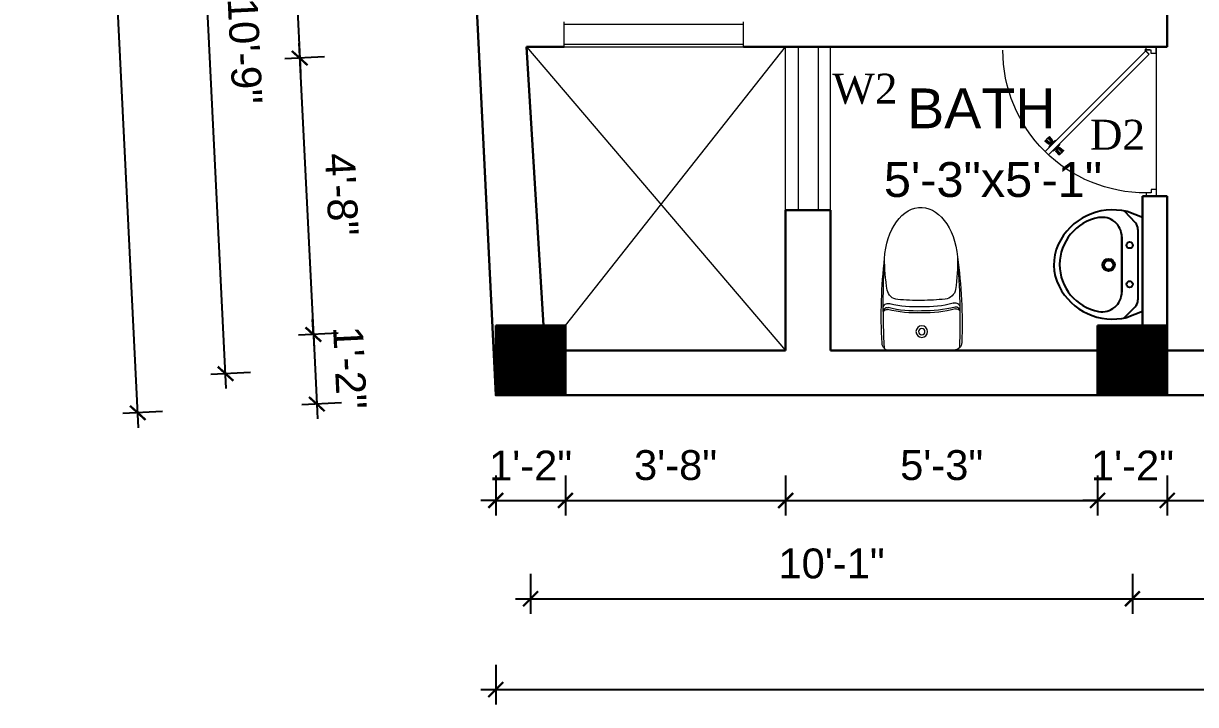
# Model space of a CAD drawing. Header units: inches. Extents: x -4737 to 13205, y 2479 to 13285.
# Drawn here: x 3381 to 3616.5, y 10664.3 to 10801.2 of the extents above; entities that cross this region are included whole.
import ezdxf

# ---------------------------------------------------------------- set-up
doc = ezdxf.new("R2010")
doc.units = ezdxf.units.IN
doc.header["$MEASUREMENT"] = 0
for name, color, linetype, lineweight in [('A-FURN', 9, 'Continuous', 5), ('hatch-.09', 8, 'Continuous', 9), ('Label', 7, 'Continuous', 13), ('ns_DIMS', 1, 'Continuous', 0), ('ns_TEXT', 7, 'Continuous', 13), ('PUERTAS', 7, 'Continuous', 9), ('Text', 7, 'Continuous', 13), ('WALL', 12, 'Continuous', 30), ('wall2', 1, 'Continuous', 15), ('windoow', 4, 'Continuous', 5)]:
    doc.layers.add(name, color=color, linetype=linetype, lineweight=lineweight)
doc.layers.add('furniture', color=253, linetype='Continuous')
doc.styles.add('arial 1000', font='arial.ttf')
doc.styles.add('dim', font='arial.ttf', dxfattribs={"height": 7})
doc.styles.get("Standard").update_dxf_attribs({"font": 'arial.ttf'})
doc.dimstyles.new("1-8'", dxfattribs={"dimtxt": 6, "dimasz": 3, "dimexe": 3, "dimexo": 6, "dimgap": 4, "dimtad": 1, "dimdec": 0, "dimzin": 0, "dimdsep": 46, "dimlunit": 4, "dimtxsty": 'arial 1000', "dimblk": 'ARCHTICK', "dimcen": 8, "dimdle": 3, "dimclrt": 7, "dimazin": 0, "dimtfac": 1, "dimtdec": 0, "dimtix": 1, "dimtmove": 2, "dimatfit": 3, "dimfxl": 5, "dimfxlon": 1, "dimarcsym": 0})

# ---------------------------------------------------------------- blocks, each defined once
blk = doc.blocks.new('2ft6in')
at = {"layer": 'PUERTAS', "color": 2}
for p, q in [((0.84, 2.1), (21.02, 22.28)), ((21.71, 21.6), (1.47, 1.37)), ((18.33, 21.76), (18.31, 21.77)), ((21.71, 21.6), (21.02, 22.28)), ((21.18, 18.9), (21.2, 18.89)), ((0, 2), (0, 0)), ((0.6, 2), (0, 2)), ((1.33, 0), (0, 0)), ((0.6, 1.26), (0.6, 2.04)), ((0.67, 1.26), (0.6, 1.26)), ((0.67, 1.26), (0.67, 2.01)), ((0.67, 1), (0.67, 1.26)), ((1.33, 1), (0.67, 1)), ((1.31, 1.53), (0.79, 2.06)), ((1.36, 1.58), (0.81, 2.12)), ((1.36, 1.58), (1.31, 1.53)), ((1.47, 1.37), (1.31, 1.53)), ((1.33, 0), (1.33, 1)), ((28.67, 0), (28.67, 1)), ((28.67, 1), (29.33, 1)), ((28.67, 0), (30, 0)), ((29.33, 1), (29.33, 2)), ((29.33, 2), (30, 2)), ((30, 0), (30, 2))]:
    blk.add_line(p, q, dxfattribs=at)
at = {"layer": 'PUERTAS', "color": 8}
for p, q in [((18.81, 20.78), (18.04, 21.4)), ((18.86, 20.83), (18.08, 21.46)), ((18.95, 20.92), (18.2, 21.58)), ((18.44, 21.9), (18.31, 21.77)), ((19.07, 21.03), (18.34, 21.72)), ((18.44, 21.9), (18.56, 22.02)), ((18.58, 22.01), (18.56, 22.02)), ((19.3, 21.26), (18.61, 22)), ((19.42, 21.38), (18.75, 22.14)), ((19.51, 21.48), (18.88, 22.26)), ((19.55, 21.53), (18.93, 22.3)), ((19.47, 21.15), (19.38, 21.24)), ((19.51, 21.19), (19.42, 21.28)), ((19.53, 21.21), (19.44, 21.3)), ((19.89, 21.24), (19.58, 21.08)), ((20.07, 21.42), (19.64, 21.15)), ((18.91, 20.27), (19.19, 20.69)), ((19.13, 20.8), (19.03, 20.9)), ((19.15, 20.82), (19.05, 20.92)), ((19.09, 20.44), (19.25, 20.76)), ((19.19, 20.87), (19.1, 20.96)), ((19.25, 20.93), (19.16, 21.02)), ((19.28, 20.63), (19.32, 20.83)), ((19.4, 21.08), (19.31, 21.17)), ((19.43, 20.78), (19.4, 20.9)), ((19.55, 20.91), (19.43, 20.94)), ((19.7, 21.06), (19.51, 21.01)), ((19.69, 19.49), (20.12, 19.76)), ((19.87, 19.67), (20.18, 19.83)), ((20.06, 19.85), (20.25, 19.9)), ((20.21, 20), (20.33, 19.97)), ((20.21, 19.38), (20.83, 18.61)), ((20.23, 19.7), (20.32, 19.61)), ((20.25, 19.72), (20.34, 19.63)), ((20.25, 19.43), (20.88, 18.65)), ((20.29, 19.76), (20.38, 19.67)), ((20.33, 20.13), (20.36, 20.01)), ((20.34, 19.53), (21, 18.77)), ((20.36, 19.83), (20.45, 19.74)), ((20.48, 20.28), (20.44, 20.08)), ((20.46, 19.64), (21.14, 18.91)), ((20.5, 19.98), (20.6, 19.89)), ((20.67, 20.47), (20.51, 20.15)), ((20.85, 20.64), (20.57, 20.22)), ((20.57, 20.04), (20.66, 19.95)), ((20.61, 20.09), (20.7, 19.99)), ((20.63, 20.11), (20.72, 20.01)), ((20.69, 19.87), (21.42, 19.19)), ((20.81, 19.99), (21.56, 19.33)), ((20.9, 20.08), (21.68, 19.45)), ((20.95, 20.13), (21.72, 19.51)), ((21.32, 19.01), (21.2, 18.89)), ((21.32, 19.01), (21.44, 19.14)), ((21.43, 19.15), (21.44, 19.14)), ((0, 0), (30, 0))]:
    blk.add_line(p, q, dxfattribs=at)
at = {"layer": 'PUERTAS', "color": 1}
for p, q in [((18.06, 21.44), (18.48, 21.86)), ((18.74, 20.79), (18.06, 21.34)), ((18.08, 21.51), (18.45, 21.88)), ((18.11, 21.49), (18.08, 21.51)), ((18.82, 22.25), (18.45, 21.88)), ((18.9, 22.28), (18.48, 21.86)), ((18.84, 22.23), (18.82, 22.25)), ((19.54, 21.59), (18.99, 22.27)), ((19.54, 21.5), (19.18, 21.15)), ((19.45, 21.31), (19.24, 21.1)), ((19.55, 21.22), (19.33, 21.01)), ((19.45, 21.41), (19.45, 21.41)), ((19.54, 21.22), (19.45, 21.31)), ((19.64, 21.23), (19.64, 21.23)), ((19.74, 21.24), (19.73, 21.23)), ((20.12, 21.49), (19.74, 21.24)), ((20.22, 21.48), (20.22, 21.49)), ((18.83, 20.8), (19.18, 21.15)), ((18.84, 20.21), (19.1, 20.6)), ((18.85, 20.11), (18.84, 20.12)), ((18.92, 20.89), (18.93, 20.88)), ((19.02, 20.88), (19.24, 21.1)), ((19.12, 20.8), (19.03, 20.89)), ((19.1, 20.7), (19.11, 20.69)), ((19.1, 20.6), (19.1, 20.6)), ((19.11, 20.79), (19.33, 21.01)), ((19.53, 19.43), (19.54, 19.42)), ((19.64, 19.42), (20.02, 19.67)), ((20.02, 19.67), (20.03, 19.68)), ((20.12, 19.68), (20.12, 19.68)), ((20.21, 19.69), (20.43, 19.9)), ((20.22, 19.41), (20.57, 19.76)), ((20.22, 19.69), (20.31, 19.6)), ((20.22, 19.32), (20.76, 18.64)), ((20.31, 19.6), (20.52, 19.81)), ((20.31, 19.5), (20.31, 19.5)), ((20.65, 20.12), (20.43, 19.9)), ((20.74, 20.03), (20.52, 19.81)), ((20.93, 20.11), (20.57, 19.76)), ((20.64, 20.11), (20.73, 20.02)), ((20.66, 20.31), (20.65, 20.31)), ((20.65, 20.21), (20.65, 20.22)), ((20.91, 20.7), (20.66, 20.31)), ((20.84, 20.02), (20.83, 20.03)), ((20.86, 18.63), (21.28, 19.05)), ((20.91, 20.8), (20.91, 20.79)), ((20.94, 18.66), (21.31, 19.03)), ((21.02, 20.12), (21.7, 19.57)), ((21.7, 19.47), (21.28, 19.05)), ((21.67, 19.4), (21.31, 19.03)), ((21.65, 19.42), (21.67, 19.4)), ((20.91, 18.68), (20.94, 18.66))]:
    blk.add_line(p, q, dxfattribs=at)
at = {"layer": 'PUERTAS', "color": 2}
for radius in [0.129, 0.0627]:
    blk.add_circle((0.68, 2.14), radius, dxfattribs=at)
at = {"layer": 'PUERTAS', "color": 8}
blk.add_arc((0.68, 2.14), 28.65, 359.7285, 90.0333, dxfattribs=at)
at = {"layer": 'PUERTAS', "color": 1}
for centre, start, end in [((18.94, 22.23), 38.9236, 135), ((19.4, 21.36), 315, 45), ((19.49, 21.55), 315, 38.9236), ((19.6, 21.18), 50.2572, 135), ((19.68, 21.28), 230.2572, 315), ((20.17, 21.44), 45, 135), ((18.78, 20.84), 231.0764, 315), ((18.89, 20.16), 135, 225), ((18.97, 20.93), 225, 315), ((19.16, 20.74), 135, 219.7428), ((19.06, 20.65), 315, 39.7428), ((19.59, 19.47), 225, 315), ((20.07, 19.63), 50.2572, 135), ((20.16, 19.73), 230.2572, 315), ((20.27, 19.36), 135, 218.9236), ((20.35, 19.55), 135, 225), ((20.7, 20.26), 135, 219.7428), ((20.6, 20.17), 315, 39.7428), ((20.78, 19.98), 45, 135), ((20.87, 20.75), 315, 45), ((20.98, 20.07), 51.0764, 135), ((21.65, 19.52), 315, 51.0764), ((20.82, 18.68), 218.9236, 315)]:
    blk.add_arc(centre, 0.0667, start, end, dxfattribs=at)
blk = doc.blocks.new('*U32')
at = {"color": 3}
blk.add_blockref('2ft6in', (0, 0), dxfattribs=at)
blk = doc.blocks.new('A$C2BC6131C')
at = {"layer": 'A-FURN', "color": 8}
for p in [(0, 163.5), (0, -163.5)]:
    blk.add_line(p, (0, 0), dxfattribs=at)
for radius in [29.6, 16.1]:
    blk.add_circle((95.9, 0), radius, dxfattribs=at)
for centre, radius, start, end in [((40, 163.5), 40, 92.59988, 180), ((197, -4116.4), 4311.6, 86.30057, 92.47118), ((155.1, -2371.3), 2577.4, 82.86641, 92.59988), ((201.9, 176.4), 18.8, 342.35932, 95.93155), ((192.7, 178.4), 18.2, 343.38126, 66.47238), ((217.8, 172), 24.1, 332.20328, 71.94045), ((468.5, -913.5), 1099.7, 89.65189, 98.29697), ((793.4, 23.7), 602, 165.61847, 182.25332), ((793.4, 23.7), 592, 165.61847, 182.25332), ((773.9, 23.7), 552, 165.61847, 182.45753), ((1633.1, -8.2), 1378.2, 174.60795, 179.65911), ((320.7, 115.7), 60, 100.47011, 174.60795), ((1633.1, 8.2), 1378.2, 180.34089, 185.39205), ((793.4, -23.7), 602, 177.74668, 194.38153), ((793.4, -23.7), 592, 177.74668, 194.38153), ((773.9, -23.7), 552, 177.54247, 194.38153), ((40, -163.5), 40, 180, 267.40012), ((201.9, -176.4), 18.8, 264.06845, 17.64068), ((192.7, -178.4), 18.2, 293.52762, 16.61874), ((217.8, -172), 24.1, 288.05955, 27.79672), ((320.7, -115.7), 60, 185.39205, 259.52989), ((468.5, 913.5), 1099.7, 261.70303, 270.34811), ((197, 4116.4), 4311.6, 267.52882, 273.69943), ((155.1, 2371.3), 2577.4, 267.40012, 277.13359)]:
    blk.add_arc(centre, radius, start, end, dxfattribs=at)
blk.add_ellipse((440.7, 0), major_axis=(-289.3, 0), ratio=0.648116, start_param=1.570796, end_param=4.592942, dxfattribs=at)
blk = doc.blocks.new('A$C2C8E2855')
at = {"color": 3}
for p, q in [((49.5, -117.7), (20, -196.2)), ((530.2, -117.7), (49.5, -117.7)), ((52.4, -117.7), (529.2, -117.7)), ((530.2, -117.7), (559.7, -196.2)), ((76.7, -153.7), (18.7, -208.2)), ((110.9, -140.2), (470.9, -140.2)), ((506.5, -155.1), (563.4, -212.8)), ((149.1, -222.9), (431, -222.9)), ((431, -222.9), (149.1, -222.9))]:
    blk.add_line(p, q, dxfattribs=at)
for centre, radius in [((190.8, -182.7), 16.3), ((390.8, -182.7), 16.3), ((292.2, -290.1), 31.6), ((292.2, -290.1), 23)]:
    blk.add_circle(centre, radius, dxfattribs=at)
for centre, radius, start, end in [((110.9, -190.2), 50, 90, 133.18096), ((470.9, -190.2), 50, 44.56072, 90), ((318.3, -269.6), 307.1, 166.17513, 244.72963), ((149.1, -322.9), 100, 90, 190.56023), ((261.4, -269.6), 307.1, 297.06391, 13.82487), ((431, -322.9), 100, 349.43977, 90), ((290.1, -296.6), 243.4, 190.56023, 349.43977), ((289.7, -319.1), 250.2, 245.80711, 296.46282), ((318.3, -269.6), 307.1, 266.58899, 266.59358)]:
    blk.add_arc(centre, radius, start, end, dxfattribs=at)
at = {"color": 3, "width": 0.8, "flags": 9}
for tag in ['XSIZE', 'YSIZE']:
    blk.add_attdef(tag, (289.9, -117.7), '', height=0.5, dxfattribs=at)
blk = doc.blocks.new('_ArchTick')
at = {"color": 0, "const_width": 0.15}
blk.add_lwpolyline([(-0.5, -0.5), (0.5, 0.5)], dxfattribs=at)
blk = doc.blocks.new('*D255')
at = {"layer": 'Defpoints', "color": 0, "transparency": 16777216}
for p in [(3475.89, 10726.48), (3489.89, 10726.48), (3489.89, 10705.34)]:
    blk.add_point(p, dxfattribs=at)
at = {"layer": 'ns_DIMS', "color": 0, "lineweight": -2, "transparency": 16777216}
for p, q in [((3475.89, 10710.34), (3475.89, 10702.34)), ((3489.89, 10710.34), (3489.89, 10702.34)), ((3475.89, 10705.34), (3472.89, 10705.34)), ((3475.89, 10705.34), (3489.89, 10705.34)), ((3489.89, 10705.34), (3492.89, 10705.34))]:
    blk.add_line(p, q, dxfattribs=at)
at = {"layer": 'ns_DIMS', "color": 0, "lineweight": -2, "transparency": 16777216, "xscale": 3, "yscale": 3, "zscale": 3}
blk.add_blockref('_ArchTick', (3475.89, 10705.34), dxfattribs=at)
at = {"layer": 'ns_DIMS', "color": 0, "lineweight": -2, "transparency": 16777216, "xscale": 3, "yscale": 3, "zscale": 3, "rotation": 180}
blk.add_blockref('_ArchTick', (3489.89, 10705.34), dxfattribs=at)
at = {"layer": 'ns_DIMS', "color": 7, "transparency": 16777216, "insert": (3482.89, 10712.35), "char_height": 6, "attachment_point": 5, "style": 'arial 1000'}
blk.add_mtext('1\'-2"', dxfattribs=at)
blk = doc.blocks.new('*D256')
at = {"layer": 'Defpoints', "color": 0, "transparency": 16777216}
for p in [(3489.89, 10726.48), (3534.13, 10726.48), (3534.13, 10705.34)]:
    blk.add_point(p, dxfattribs=at)
at = {"layer": 'ns_DIMS', "color": 0, "lineweight": -2, "transparency": 16777216}
for p, q in [((3489.89, 10710.34), (3489.89, 10702.34)), ((3534.13, 10710.34), (3534.13, 10702.34)), ((3486.89, 10705.34), (3537.13, 10705.34))]:
    blk.add_line(p, q, dxfattribs=at)
at = {"layer": 'ns_DIMS', "color": 0, "lineweight": -2, "transparency": 16777216, "xscale": 3, "yscale": 3, "zscale": 3, "rotation": 180}
blk.add_blockref('_ArchTick', (3489.89, 10705.34), dxfattribs=at)
at = {"layer": 'ns_DIMS', "color": 0, "lineweight": -2, "transparency": 16777216, "xscale": 3, "yscale": 3, "zscale": 3}
blk.add_blockref('_ArchTick', (3534.13, 10705.34), dxfattribs=at)
at = {"layer": 'ns_DIMS', "color": 7, "transparency": 16777216, "insert": (3512.01, 10712.4), "char_height": 6, "attachment_point": 5, "style": 'arial 1000'}
blk.add_mtext('3\'-8"', dxfattribs=at)
blk = doc.blocks.new('*D257')
at = {"layer": 'Defpoints', "color": 0, "transparency": 16777216}
for p in [(3534.13, 10726.48), (3596.8, 10726.48), (3596.8, 10705.34)]:
    blk.add_point(p, dxfattribs=at)
at = {"layer": 'ns_DIMS', "color": 0, "lineweight": -2, "transparency": 16777216}
for p, q in [((3534.13, 10710.34), (3534.13, 10702.34)), ((3596.8, 10710.34), (3596.8, 10702.34)), ((3531.13, 10705.34), (3599.8, 10705.34))]:
    blk.add_line(p, q, dxfattribs=at)
at = {"layer": 'ns_DIMS', "color": 0, "lineweight": -2, "transparency": 16777216, "xscale": 3, "yscale": 3, "zscale": 3, "rotation": 180}
blk.add_blockref('_ArchTick', (3534.13, 10705.34), dxfattribs=at)
at = {"layer": 'ns_DIMS', "color": 0, "lineweight": -2, "transparency": 16777216, "xscale": 3, "yscale": 3, "zscale": 3}
blk.add_blockref('_ArchTick', (3596.8, 10705.34), dxfattribs=at)
at = {"layer": 'ns_DIMS', "color": 7, "transparency": 16777216, "insert": (3565.47, 10712.4), "char_height": 6, "attachment_point": 5, "style": 'arial 1000'}
blk.add_mtext('5\'-3"', dxfattribs=at)
blk = doc.blocks.new('*D258')
at = {"layer": 'Defpoints', "color": 0, "transparency": 16777216}
for p in [(3596.8, 10726.48), (3610.8, 10726.48), (3610.8, 10705.34)]:
    blk.add_point(p, dxfattribs=at)
at = {"layer": 'ns_DIMS', "color": 0, "lineweight": -2, "transparency": 16777216}
for p, q in [((3596.8, 10710.34), (3596.8, 10702.34)), ((3610.8, 10710.34), (3610.8, 10702.34)), ((3596.8, 10705.34), (3593.8, 10705.34)), ((3596.8, 10705.34), (3610.8, 10705.34)), ((3610.8, 10705.34), (3613.8, 10705.34))]:
    blk.add_line(p, q, dxfattribs=at)
at = {"layer": 'ns_DIMS', "color": 0, "lineweight": -2, "transparency": 16777216, "xscale": 3, "yscale": 3, "zscale": 3}
blk.add_blockref('_ArchTick', (3596.8, 10705.34), dxfattribs=at)
at = {"layer": 'ns_DIMS', "color": 0, "lineweight": -2, "transparency": 16777216, "xscale": 3, "yscale": 3, "zscale": 3, "rotation": 180}
blk.add_blockref('_ArchTick', (3610.8, 10705.34), dxfattribs=at)
at = {"layer": 'ns_DIMS', "color": 7, "transparency": 16777216, "insert": (3603.8, 10712.35), "char_height": 6, "attachment_point": 5, "style": 'arial 1000'}
blk.add_mtext('1\'-2"', dxfattribs=at)
blk = doc.blocks.new('*D259')
at = {"layer": 'Defpoints', "color": 0, "transparency": 16777216}
for p in [(3610.8, 10726.48), (3772.66, 10726.48), (3772.66, 10705.34)]:
    blk.add_point(p, dxfattribs=at)
at = {"layer": 'ns_DIMS', "color": 0, "lineweight": -2, "transparency": 16777216}
for p, q in [((3610.8, 10710.34), (3610.8, 10702.34)), ((3772.66, 10710.34), (3772.66, 10702.34)), ((3607.8, 10705.34), (3775.66, 10705.34))]:
    blk.add_line(p, q, dxfattribs=at)
at = {"layer": 'ns_DIMS', "color": 0, "lineweight": -2, "transparency": 16777216, "xscale": 3, "yscale": 3, "zscale": 3, "rotation": 180}
blk.add_blockref('_ArchTick', (3610.8, 10705.34), dxfattribs=at)
at = {"layer": 'ns_DIMS', "color": 0, "lineweight": -2, "transparency": 16777216, "xscale": 3, "yscale": 3, "zscale": 3}
blk.add_blockref('_ArchTick', (3772.66, 10705.34), dxfattribs=at)
at = {"layer": 'ns_DIMS', "color": 7, "transparency": 16777216, "insert": (3691.73, 10712.4), "char_height": 6, "attachment_point": 5, "style": 'arial 1000'}
blk.add_mtext('13\'-6"', dxfattribs=at)
blk = doc.blocks.new('*D261')
at = {"layer": 'Defpoints', "color": 0, "transparency": 16777216}
for p in [(3482.89, 10726.48), (3603.8, 10726.48), (3603.8, 10685.58)]:
    blk.add_point(p, dxfattribs=at)
at = {"layer": 'ns_DIMS', "color": 0, "lineweight": -2, "transparency": 16777216}
for p, q in [((3482.89, 10690.58), (3482.89, 10682.58)), ((3603.8, 10690.58), (3603.8, 10682.58)), ((3479.89, 10685.58), (3606.8, 10685.58))]:
    blk.add_line(p, q, dxfattribs=at)
at = {"layer": 'ns_DIMS', "color": 0, "lineweight": -2, "transparency": 16777216, "xscale": 3, "yscale": 3, "zscale": 3, "rotation": 180}
blk.add_blockref('_ArchTick', (3482.89, 10685.58), dxfattribs=at)
at = {"layer": 'ns_DIMS', "color": 0, "lineweight": -2, "transparency": 16777216, "xscale": 3, "yscale": 3, "zscale": 3}
blk.add_blockref('_ArchTick', (3603.8, 10685.58), dxfattribs=at)
at = {"layer": 'ns_DIMS', "color": 7, "transparency": 16777216, "insert": (3543.35, 10692.64), "char_height": 6, "attachment_point": 5, "style": 'arial 1000'}
blk.add_mtext('10\'-1"', dxfattribs=at)
blk = doc.blocks.new('*D262')
at = {"layer": 'Defpoints', "color": 0, "transparency": 16777216}
for p in [(3603.8, 10726.48), (3781.35, 10726.48), (3781.35, 10685.58)]:
    blk.add_point(p, dxfattribs=at)
at = {"layer": 'ns_DIMS', "color": 0, "lineweight": -2, "transparency": 16777216}
for p, q in [((3603.8, 10690.58), (3603.8, 10682.58)), ((3781.35, 10690.58), (3781.35, 10682.58)), ((3600.8, 10685.58), (3784.35, 10685.58))]:
    blk.add_line(p, q, dxfattribs=at)
at = {"layer": 'ns_DIMS', "color": 0, "lineweight": -2, "transparency": 16777216, "xscale": 3, "yscale": 3, "zscale": 3, "rotation": 180}
blk.add_blockref('_ArchTick', (3603.8, 10685.58), dxfattribs=at)
at = {"layer": 'ns_DIMS', "color": 0, "lineweight": -2, "transparency": 16777216, "xscale": 3, "yscale": 3, "zscale": 3}
blk.add_blockref('_ArchTick', (3781.35, 10685.58), dxfattribs=at)
at = {"layer": 'ns_DIMS', "color": 7, "transparency": 16777216, "insert": (3692.57, 10692.64), "char_height": 6, "attachment_point": 5, "style": 'arial 1000'}
blk.add_mtext('14\'-10"', dxfattribs=at)
blk = doc.blocks.new('*D263')
at = {"layer": 'Defpoints', "color": 0, "transparency": 16777216}
for p in [(3475.89, 10726.48), (3786.66, 10726.48), (3786.66, 10667.32)]:
    blk.add_point(p, dxfattribs=at)
at = {"layer": 'ns_DIMS', "color": 0, "lineweight": -2, "transparency": 16777216}
for p, q in [((3475.89, 10672.32), (3475.89, 10664.32)), ((3786.66, 10672.32), (3786.66, 10664.32)), ((3472.89, 10667.32), (3789.66, 10667.32))]:
    blk.add_line(p, q, dxfattribs=at)
at = {"layer": 'ns_DIMS', "color": 0, "lineweight": -2, "transparency": 16777216, "xscale": 3, "yscale": 3, "zscale": 3, "rotation": 180}
blk.add_blockref('_ArchTick', (3475.89, 10667.32), dxfattribs=at)
at = {"layer": 'ns_DIMS', "color": 0, "lineweight": -2, "transparency": 16777216, "xscale": 3, "yscale": 3, "zscale": 3}
blk.add_blockref('_ArchTick', (3786.66, 10667.32), dxfattribs=at)
at = {"layer": 'ns_DIMS', "color": 7, "transparency": 16777216, "insert": (3631.28, 10674.38), "char_height": 6, "attachment_point": 5, "style": 'arial 1000'}
blk.add_mtext('25\'-11"', dxfattribs=at)
blk = doc.blocks.new('*D595')
at = {"layer": 'Defpoints', "color": 0, "transparency": 16777216}
for p in [(3469.54, 10855.48), (3482.05, 10796.47), (3436.51, 10794.22)]:
    blk.add_point(p, dxfattribs=at)
at = {"layer": 'ns_DIMS', "color": 0, "lineweight": -2, "transparency": 16777216}
for p, q in [((3433.43, 10856.7), (3436.66, 10791.23)), ((3438.58, 10853.95), (3430.59, 10853.56)), ((3441.51, 10794.47), (3433.52, 10794.08))]:
    blk.add_line(p, q, dxfattribs=at)
at = {"layer": 'ns_DIMS', "color": 0, "lineweight": -2, "transparency": 16777216, "xscale": 3, "yscale": 3, "zscale": 3}
for p, rotation in [((3433.58, 10853.7), 92.82029601864011), ((3436.51, 10794.22), 272.8202960186401)]:
    blk.add_blockref('_ArchTick', p, dxfattribs=dict(at, rotation=rotation))
at = {"layer": 'ns_DIMS', "color": 7, "transparency": 16777216, "insert": (3442.09, 10824.31), "char_height": 6, "attachment_point": 5, "rotation": 272.8203, "style": 'arial 1000'}
blk.add_mtext("5'", dxfattribs=at)
blk = doc.blocks.new('*D596')
at = {"layer": 'Defpoints', "color": 0, "transparency": 16777216}
for p in [(3475.89, 10740.48), (3475.89, 10726.48), (3439.94, 10724.7)]:
    blk.add_point(p, dxfattribs=at)
at = {"layer": 'ns_DIMS', "color": 0, "lineweight": -2, "transparency": 16777216}
for p, q in [((3439.25, 10738.67), (3439.1, 10741.67)), ((3444.24, 10738.92), (3436.25, 10738.52)), ((3439.25, 10738.67), (3439.94, 10724.7)), ((3444.93, 10724.95), (3436.94, 10724.56)), ((3439.94, 10724.7), (3440.08, 10721.71))]:
    blk.add_line(p, q, dxfattribs=at)
at = {"layer": 'ns_DIMS', "color": 0, "lineweight": -2, "transparency": 16777216, "xscale": 3, "yscale": 3, "zscale": 3}
for p, rotation in [((3439.25, 10738.67), 272.8202960186401), ((3439.94, 10724.7), 92.82029601864011)]:
    blk.add_blockref('_ArchTick', p, dxfattribs=dict(at, rotation=rotation))
at = {"layer": 'ns_DIMS', "color": 7, "transparency": 16777216, "insert": (3446.6, 10732.03), "char_height": 6, "attachment_point": 5, "rotation": 272.8203, "style": 'arial 1000'}
blk.add_mtext('1\'-2"', dxfattribs=at)
blk = doc.blocks.new('*D589')
at = {"layer": 'Defpoints', "color": 0, "transparency": 16777216}
for p in [(3482.05, 10796.47), (3475.2, 10740.48), (3439.25, 10738.7)]:
    blk.add_point(p, dxfattribs=at)
at = {"layer": 'ns_DIMS', "color": 0, "lineweight": -2, "transparency": 16777216}
for p, q in [((3436.36, 10797.22), (3439.39, 10735.71)), ((3441.51, 10794.47), (3433.52, 10794.08)), ((3444.24, 10738.95), (3436.25, 10738.56))]:
    blk.add_line(p, q, dxfattribs=at)
at = {"layer": 'ns_DIMS', "color": 0, "lineweight": -2, "transparency": 16777216, "xscale": 3, "yscale": 3, "zscale": 3}
for p, rotation in [((3436.51, 10794.22), 92.82029601864011), ((3439.25, 10738.7), 272.8202960186401)]:
    blk.add_blockref('_ArchTick', p, dxfattribs=dict(at, rotation=rotation))
at = {"layer": 'ns_DIMS', "color": 7, "transparency": 16777216, "insert": (3444.93, 10766.81), "char_height": 6, "attachment_point": 5, "rotation": 272.8203, "style": 'arial 1000'}
blk.add_mtext('4\'-8"', dxfattribs=at)
blk = doc.blocks.new('*D590')
at = {"layer": 'Defpoints', "color": 0, "transparency": 16777216}
for p in [(3469.54, 10862.48), (3415.26, 10859.8), (3475.89, 10733.48)]:
    blk.add_point(p, dxfattribs=at)
at = {"layer": 'ns_DIMS', "color": 0, "lineweight": -2, "transparency": 16777216}
for p, q in [((3421.76, 10727.81), (3415.11, 10862.8)), ((3420.25, 10860.05), (3412.26, 10859.65)), ((3426.61, 10731.05), (3418.62, 10730.65))]:
    blk.add_line(p, q, dxfattribs=at)
at = {"layer": 'ns_DIMS', "color": 0, "lineweight": -2, "transparency": 16777216, "xscale": 3, "yscale": 3, "zscale": 3}
for p, rotation in [((3415.26, 10859.8), 92.82029601863742), ((3421.61, 10730.8), 272.8202960186374)]:
    blk.add_blockref('_ArchTick', p, dxfattribs=dict(at, rotation=rotation))
at = {"layer": 'ns_DIMS', "color": 7, "transparency": 16777216, "insert": (3425.49, 10795.65), "char_height": 6, "attachment_point": 5, "rotation": 272.8203, "style": 'arial 1000'}
blk.add_mtext('10\'-9"', dxfattribs=at)
blk = doc.blocks.new('*D591')
at = {"layer": 'Defpoints', "color": 0, "transparency": 16777216}
for p in [(3455.92, 11131.98), (3384, 11128.44), (3475.89, 10726.48)]:
    blk.add_point(p, dxfattribs=at)
at = {"layer": 'ns_DIMS', "color": 0, "lineweight": -2, "transparency": 16777216}
for p, q in [((3404.13, 10719.94), (3383.86, 11131.44)), ((3389, 11128.69), (3381.01, 11128.29)), ((3408.97, 10723.18), (3400.98, 10722.79))]:
    blk.add_line(p, q, dxfattribs=at)
at = {"layer": 'ns_DIMS', "color": 0, "lineweight": -2, "transparency": 16777216, "xscale": 3, "yscale": 3, "zscale": 3}
for p, rotation in [((3384, 11128.44), 92.82029601863792), ((3403.98, 10722.93), 272.8202960186379)]:
    blk.add_blockref('_ArchTick', p, dxfattribs=dict(at, rotation=rotation))
at = {"layer": 'ns_DIMS', "color": 7, "transparency": 16777216, "insert": (3401.05, 10926.04), "char_height": 6, "attachment_point": 5, "rotation": 272.8203, "style": 'arial 1000'}
blk.add_mtext('33\'-10"', dxfattribs=at)

msp = doc.modelspace()

# ---------------------------------------------------------------- hatches: boundary and pattern name
at = {"layer": 'hatch-.09'}
h = msp.add_hatch(dxfattribs=at)
h.set_pattern_fill('ANSI31', color=256)
h.set_pattern_definition([(45, (-11956.49573, 10450.33713), (-0.0883883476, 0.0883883476), [])])
h.paths.add_polyline_path([(3489.89, 10740.48), (3475.89, 10740.48), (3475.89, 10726.48), (3489.89, 10726.48)])
h = msp.add_hatch(dxfattribs=at)
h.set_pattern_fill('ANSI31', color=256)
h.set_pattern_definition([(45, (-11835.58849, 10450.33713), (-0.0883883476, 0.0883883476), [])])
h.paths.add_polyline_path([(3610.8, 10740.48), (3596.8, 10740.48), (3596.8, 10726.48), (3610.8, 10726.48)])

# ---------------------------------------------------------------- linework, layer by layer
at = {"layer": 'WALL'}
for p, q in [((3469, 10866.48), (3475.89, 10726.48)), ((3610.8, 10796.48), (3610.8, 10855.48)), ((3482.05, 10796.47), (3489.66, 10796.48)), ((3482.05, 10796.47), (3485.47, 10740.48)), ((3525.66, 10796.48), (3534.13, 10796.48)), ((3534.13, 10796.48), (3610.8, 10796.48)), ((3605.8, 10766.48), (3605.8, 10740.48)), ((3610.8, 10766.48), (3605.8, 10766.48)), ((3610.8, 10766.48), (3610.8, 10740.48)), ((3534.13, 10763.69), (3534.13, 10735.48)), ((3534.13, 10763.69), (3543.13, 10763.69)), ((3543.13, 10763.69), (3543.13, 10735.48)), ((3489.89, 10735.48), (3534.13, 10735.48)), ((3543.13, 10735.48), (3596.8, 10735.48)), ((3543.16, 10735.48), (3596.8, 10735.48)), ((3608.55, 10735.48), (3772.66, 10735.48)), ((3608.55, 10735.48), (3772.66, 10735.48)), ((3475.89, 10726.48), (3781.35, 10726.48))]:
    msp.add_line(p, q, dxfattribs=at)
for points in [[(3475.89, 10740.48), (3489.89, 10740.48), (3489.89, 10726.48), (3475.89, 10726.48)], [(3596.8, 10740.48), (3610.8, 10740.48), (3610.8, 10726.48), (3596.8, 10726.48)]]:
    msp.add_lwpolyline(points, close=True, dxfattribs=at)
at = {"layer": 'wall2'}
for p, q in [((3489.66, 10796.48), (3489.66, 10801.48)), ((3525.66, 10796.48), (3525.66, 10801.48)), ((3482.05, 10796.46), (3534.13, 10735.48)), ((3525.66, 10796.98), (3489.66, 10796.98)), ((3489.66, 10796.48), (3525.66, 10796.48)), ((3489.89, 10740.48), (3534.13, 10796.48)), ((3534.13, 10763.69), (3534.13, 10796.48)), ((3543.13, 10763.69), (3543.13, 10796.48)), ((3534.13, 10726.48), (3534.13, 10726.48))]:
    msp.add_line(p, q, dxfattribs=at)
at = {"layer": 'windoow'}
for p, q in [((3525.66, 10800.98), (3489.66, 10800.98)), ((3525.66, 10796.98), (3489.66, 10796.98)), ((3536.63, 10796.48), (3536.63, 10763.69)), ((3540.63, 10796.48), (3540.63, 10763.69))]:
    msp.add_line(p, q, dxfattribs=at)

# ---------------------------------------------------------------- block references
at = {"layer": 'furniture'}
for name, p, xscale, yscale, zscale, rotation in [('A$C2BC6131C', (3561.51, 10735.48), -0.03937007859349251, 0.03937007859349251, 0.03937007859349251, 270.5436105356555), ('A$C2C8E2855', (3610.43, 10764.16), 0.03937007870990783, 0.03937007870990783, 0.03937007870990783, 270)]:
    msp.add_blockref(name, p, dxfattribs=dict(at, xscale=xscale, yscale=yscale, zscale=zscale, rotation=rotation))
at = {"layer": 'WALL', "xscale": -1, "rotation": 90}
msp.add_blockref('*U32', (3608.55, 10796.48), dxfattribs=at)

# ---------------------------------------------------------------- texts
at = {"layer": 'Label', "color": 5, "linetype": 'ByBlock', "insert": (3573.43, 10788.12), "char_height": 8, "width": 88.4068, "attachment_point": 2, "style": 'dim'}
msp.add_mtext('BATH', dxfattribs=at)
at = {"layer": 'ns_TEXT', "char_height": 6, "attachment_point": 1}
for s, insert in [('\\pi4.71647;{\\fTimes New Roman|b0|i0|c0|p18;W2}', (3538.79, 10791.09)), ('\\pi5.71575;{\\fTimes New Roman|b0|i0|c0|p18;D2}', (3589.53, 10781.83))]:
    msp.add_mtext_dynamic_manual_height_columns(s, width=21.7401, gutter_width=72, heights=[4.46], dxfattribs=dict(at, insert=insert))
at = {"layer": 'Text', "insert": (3575.78, 10773.32), "char_height": 7, "width": 440.957, "attachment_point": 2}
msp.add_mtext('5\'-3"x5\'-1"', dxfattribs=at)

# ---------------------------------------------------------------- dimensions: what is measured, and where the dimension line sits
at = {"layer": 'ns_DIMS'}
for p1, p2, distance, picture, middle in [((3475.89, 10726.48), (3455.92, 11131.98), 72, '*D591', (3401.05, 10926.04)), ((3475.89, 10733.48), (3469.54, 10862.48), 54.34, '*D590', (3425.49, 10795.65))]:
    dim = msp.add_aligned_dim(p1=p1, p2=p2, distance=distance, dimstyle="1-8'", dxfattribs=at)
    dim.commit()
    dim.dimension.update_dxf_attribs({"geometry": picture, "text_midpoint": middle})
for base, p1, p2, picture, middle in [((3436.51, 10794.22), (3469.54, 10855.48), (3482.05, 10796.47), '*D595', (3442.09, 10824.31)), ((3439.25, 10738.7), (3482.05, 10796.47), (3475.2, 10740.48), '*D589', (3444.93, 10766.81)), ((3439.94, 10724.7), (3475.89, 10740.48), (3475.89, 10726.48), '*D596', (3446.6, 10732.03))]:
    dim = msp.add_linear_dim(base=base, p1=p1, p2=p2, angle=92.8203, dimstyle="1-8'", dxfattribs=at)
    dim.commit()
    dim.dimension.update_dxf_attribs({"geometry": picture, "text_midpoint": middle})
for base, p1, p2, picture, middle in [((3489.89, 10705.34), (3475.89, 10726.48), (3489.89, 10726.48), '*D255', (3482.89, 10712.35)), ((3786.66, 10667.32), (3475.89, 10726.48), (3786.66, 10726.48), '*D263', (3631.28, 10674.38)), ((3603.8, 10685.58), (3482.89, 10726.48), (3603.8, 10726.48), '*D261', (3543.35, 10692.64)), ((3534.13, 10705.34), (3489.89, 10726.48), (3534.13, 10726.48), '*D256', (3512.01, 10712.4)), ((3596.8, 10705.34), (3534.13, 10726.48), (3596.8, 10726.48), '*D257', (3565.47, 10712.4)), ((3610.8, 10705.34), (3596.8, 10726.48), (3610.8, 10726.48), '*D258', (3603.8, 10712.35)), ((3781.35, 10685.58), (3603.8, 10726.48), (3781.35, 10726.48), '*D262', (3692.57, 10692.64)), ((3772.66, 10705.34), (3610.8, 10726.48), (3772.66, 10726.48), '*D259', (3691.73, 10712.4))]:
    dim = msp.add_linear_dim(base=base, p1=p1, p2=p2, dimstyle="1-8'", dxfattribs=at)
    dim.commit()
    dim.dimension.update_dxf_attribs({"geometry": picture, "text_midpoint": middle})

doc.saveas('drawing.dxf')
